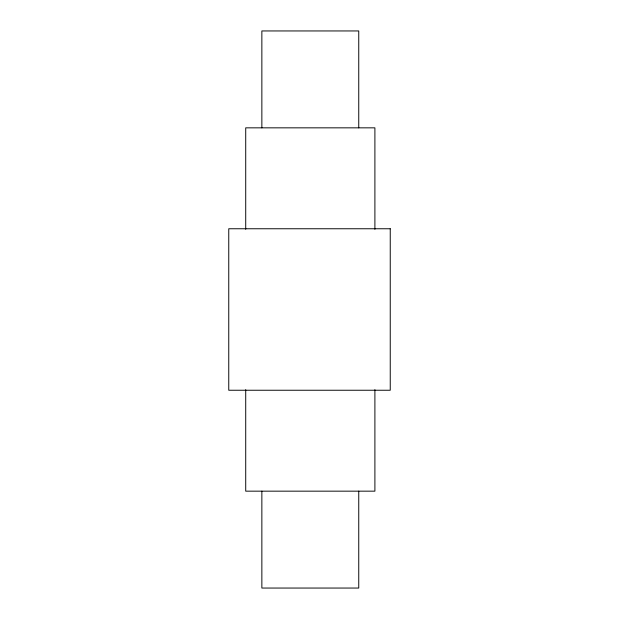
<?xml version="1.0" encoding="UTF-8"?>
<svg xmlns="http://www.w3.org/2000/svg" width="619" height="619" viewBox="0 0 619 619"><rect width="100%" height="100%" fill="white"/><g stroke="black" fill="none" stroke-linecap="round" stroke-linejoin="round"><path stroke-width="0.93" d="M374.897 229.301L374.897 127.839L245.72 127.839L245.72 229.301M374.897 389.699L374.897 491.161L245.72 491.161L245.72 389.699M358.749 127.839L358.749 30.95L261.86 30.95L261.86 127.839M358.749 491.161L358.749 588.05L261.86 588.05L261.86 491.161M390.241 228.759L228.759 228.759L228.759 390.241L390.241 390.241L390.241 228.759"/></g></svg>
